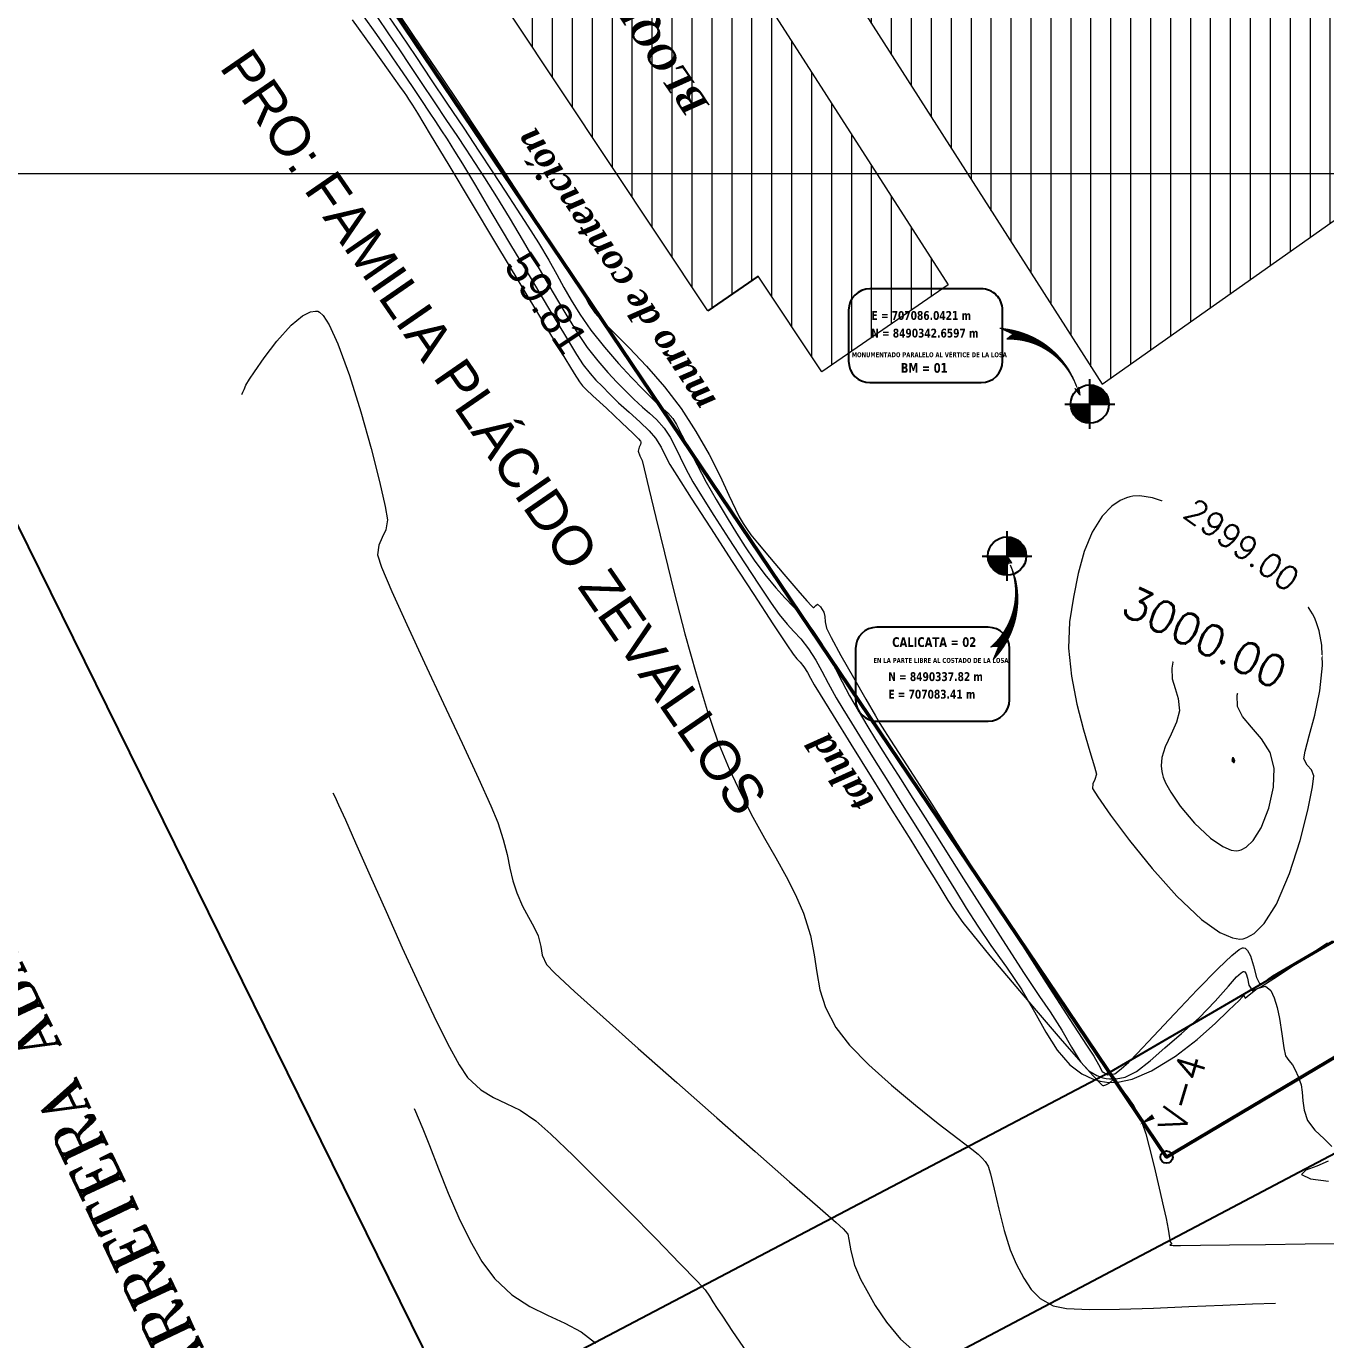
# Model space of a CAD drawing. Header units: metres. Extents: x 699753 to 708012, y 8489657 to 8490746.
# Drawn here: x 699853.9 to 699936.6, y 8490227.8 to 8490311.5 of the extents above; entities that cross this region are included whole.
import ezdxf
from ezdxf.enums import TextEntityAlignment as Align

# ---------------------------------------------------------------- set-up
doc = ezdxf.new("R2010")
doc.units = ezdxf.units.M
for name, color, linetype, lineweight in [('auxiliar', 1, 'Continuous', 9), ('BLOQUES', 7, 'Continuous', 60), ('detalles', 84, 'Continuous', 25), ('V-INTEREG', 5, 'Continuous', 5)]:
    doc.layers.add(name, color=color, linetype=linetype, lineweight=lineweight)
for name, color, linetype in [('C-ANNO-MATC-TEXT', 150, 'Continuous'), ('C-PROP-BRNG', 92, 'Continuous'), ('C-ROAD-SECT-DIAG', 212, 'Continuous'), ('C-ROAD-TEXT', 11, 'Continuous'), ('C-SSWR-PIPE-PATT', 7, 'Continuous'), ('C-STRM-STRC', 170, 'Continuous'), ('C-TOPO', 7, 'Continuous'), ('C-TOPO-MAJR', 9, 'Continuous'), ('CALLES', 7, 'Continuous'), ('V-SITE-VEGE', 80, 'Continuous')]:
    doc.layers.add(name, color=color, linetype=linetype)
doc.styles.add('COTAS', font='arial.ttf')
doc.styles.add('MtXpl_Palatino_Linot', font='')
doc.styles.add('MtXpl_Verdana', font='')
doc.styles.add('ROMANT', font='romant.shx')
doc.styles.get("Standard").update_dxf_attribs({"font": 'simplex.shx'})
doc.styles.get('MtXpl_Palatino_Linot').set_extended_font_data('Palatino Linotype', italic=True, bold=True)
doc.styles.get('MtXpl_Verdana').set_extended_font_data('Verdana', bold=True)
pattern_1 = [(90, (-714247.4502564293, -8490013.274709577), (-1.27, 0), [])]

# ---------------------------------------------------------------- blocks, each defined once
blk = doc.blocks.new('bm')
for p, q in [((0, -0.1299999999999954), (0, 0.1299999999999954)), ((-0.1299999999999954, 0), (0.1299999999999954, 0))]:
    blk.add_line(p, q)
at = {"const_width": 0.0999999999999544}
for points in [[(0.0499999999999759, 0, 0.414213562373095), (-1.8e-15, 0.0499999999999776, 1)], [(-0.0499999999999794, 0, 0.414213562373095), (-1.8e-15, -0.0499999999999776, 1)]]:
    blk.add_lwpolyline(points, format="xyb", dxfattribs=at)
blk.add_circle((0, 0), 0.1)

msp = doc.modelspace()

# ---------------------------------------------------------------- hatches: boundary and pattern name
at = {"layer": 'BLOQUES', "lineweight": 0}
h = msp.add_hatch(dxfattribs=at)
h.set_pattern_fill('ANSI31', color=256, scale=0.4, angle=45)
h.set_pattern_definition(pattern_1)
h.paths.add_polyline_path([(699890.0575124751, 8490339.248363065), (699922.3938461168, 8490288.680408997), (699951.879260132, 8490309.478329195), (699920.5719663071, 8490358.5732588)])
h.paths.add_polyline_path([(699911.0539763003, 8490321.438536825), (699933.5441702524, 8490325.534774138), (699933.0687457066, 8490328.145069739), (699910.5785517545, 8490324.048832422)], flags=24)
h.paths.add_polyline_path([(699898.6382640855, 8490306.653899198), (699884.8851407479, 8490327.140000256), (699882.056715337, 8490325.241167312), (699895.8098386746, 8490304.755066255)], flags=24)
h.paths.add_polyline_path([(699888.7995155462, 8490352.509860797), (699906.7044204642, 8490370.267470697), (699904.3054945761, 8490372.686295087), (699886.4005896581, 8490354.928685183)], flags=24)
h = msp.add_hatch(dxfattribs=at)
h.set_pattern_fill('ANSI31', color=256, scale=0.4, angle=45)
h.set_pattern_definition(pattern_1)
h.paths.add_polyline_path([(699912.5845028776, 8490295.022747146), (699904.5347993168, 8490289.466276268), (699900.4775956954, 8490295.570054116), (699897.2809968161, 8490293.363537012), (699869.1620871219, 8490335.666461421), (699881.3977690319, 8490343.553920345)])
h.paths.add_polyline_path([(699911.0539763003, 8490321.438536825), (699933.5441702524, 8490325.534774138), (699933.0687457066, 8490328.145069739), (699910.5785517545, 8490324.048832422)], flags=24)
h.paths.add_polyline_path([(699898.6382640855, 8490306.653899198), (699884.8851407479, 8490327.140000256), (699882.056715337, 8490325.241167312), (699895.8098386746, 8490304.755066255)], flags=24)
at = {"layer": 'V-INTEREG', "lineweight": 0}
h = msp.add_hatch(dxfattribs=at)
h.set_pattern_fill('ANSI31', color=8, scale=0.05438232421874997, angle=-156.3891901536517, style=0)
h.set_pattern_definition([(248.6108098463481, (699928.1579798759, 8490283.724880988), (0.006329590255185679, -0.002479161804945956), [])])
edge = h.paths.add_edge_path()
edge.add_line((699915.8729064876, 8490292.262912212), (699916.7062138984, 8490291.875008957))
edge.add_line((699916.7062138991, 8490291.875008954), (699916.3168009511, 8490291.5526842))
edge.add_arc((699916.4307571613, 8490286.927263452), 4.626824305750206, 17.838776732781184, 91.41130713042048, ccw=False)
edge.add_arc((699915.5548590851, 8490286.758825595), 5.513267962909487, 16.71651329242898, 86.69290585721119)
h.paths.add_polyline_path([(699920.6625500267, 8490288.415656677), (699920.8351343294, 8490288.344643043), (699920.918408027, 8490288.529892249), (699920.9888559153, 8490287.979222035)])
h = msp.add_hatch(dxfattribs=at)
h.set_pattern_fill('ANSI31', color=8, scale=0.05438232421874997, angle=-113.9046167691254, style=0)
h.set_pattern_definition([(291.0953832308744, (699923.7468634689, 8490280.266325282), (0.006342219869567252, 0.002446671857791872), [])])
edge = h.paths.add_edge_path()
edge.add_line((699915.4588664001, 8490271.126423428), (699915.8114099958, 8490271.975295143))
edge.add_line((699915.8114099944, 8490271.975295147), (699915.306538375, 8490271.94999024))
edge.add_arc((699912.266605764, 8490275.438014446), 4.626824305750205, 311.0732662541058, 384.6457966517451)
edge.add_arc((699911.506905136, 8490274.970656225), 5.513267962909486, 315.79166752731516, 385.76806009209736, ccw=False)
h.paths.add_polyline_path([(699916.392628779, 8490277.198502826), (699916.4719406454, 8490277.367434481), (699916.6584673723, 8490277.287063116), (699916.3385017378, 8490277.740739854)])

# ---------------------------------------------------------------- linework, layer by layer
msp.add_line((699900.4775956954, 8490295.570054116), (699897.2809968154, 8490293.363537012))
at = {"flags": 128}
for points in [[(699922.8633828311, 8490244.858467197), (699881.2704123132, 8490223.028928792), (699793.0107111094, 8490402.102815414)], [(699886.2154394257, 8490212.83418353), (700043.9861343707, 8490296.024934916), (700049.9658822921, 8490282.332007354), (700064.0396313245, 8490202.102815414)]]:
    msp.add_lwpolyline(points, dxfattribs=at)
at = {"lineweight": 40}
msp.add_solid([(699925.5694305849, 8490242.200270737), (699925.737233254, 8490241.912254458), (699924.789283092, 8490241.552854588)], dxfattribs=at)
at = {"layer": 'BLOQUES', "lineweight": 0, "flags": 128}
msp.add_lwpolyline([(699890.0575124751, 8490339.248363065), (699922.3938461168, 8490288.680408997), (699951.879260132, 8490309.478329195), (699920.5719663071, 8490358.5732588)], close=True, dxfattribs=at)
msp.add_lwpolyline([(699912.5845028776, 8490295.022747146), (699904.5347993168, 8490289.466276268), (699900.4775956954, 8490295.570054116), (699897.2809968161, 8490293.363537012), (699869.1620871219, 8490335.666461421), (699881.3977690319, 8490343.553920345), (699912.5845028776, 8490295.022747146)], dxfattribs=at)
at = {"layer": 'C-ANNO-MATC-TEXT', "lineweight": 9}
msp.add_line((699789.5193991897, 8490302.102815414), (700109.5193991897, 8490302.102815414), dxfattribs=at)
at = {"layer": 'C-ROAD-SECT-DIAG', "lineweight": 40, "flags": 128}
msp.add_lwpolyline([(699922.8633828311, 8490244.858467197), (699926.4411870503, 8490239.55193189)], dxfattribs=at)
at = {"layer": 'C-ROAD-TEXT', "color": 4, "linetype": 'Continuous', "lineweight": -3, "elevation": -1216.9224}
msp.add_lwpolyline([(699916.0482672736, 8490290.143460901), (699916.0482672739, 8490293.402487442, 0.4142135622399479), (699914.6887925041, 8490294.76196221), (699907.6052350652, 8490294.76196221, 0.4142135619266923), (699906.2457602954, 8490293.402487433), (699906.245760296, 8490290.14346091, 0.4142135622399477), (699907.605235065, 8490288.783986136), (699914.6887925038, 8490288.783986136, 0.4142135619266921)], format="xyb", close=True, dxfattribs=at)
at = {"layer": 'C-ROAD-TEXT', "color": 4, "linetype": 'Continuous', "lineweight": -3}
msp.add_lwpolyline([(699906.688131769, 8490271.85134655), (699906.6881317686, 8490268.592320012, 0.4142135622399479), (699908.0476065384, 8490267.232845247), (699915.1311639773, 8490267.232845247, 0.4142135619266923), (699916.4906387471, 8490268.592320025), (699916.4906387468, 8490271.851346547, 0.4142135622399477), (699915.1311639776, 8490273.21082132), (699908.0476065387, 8490273.21082132, 0.4142135619266921)], format="xyb", close=True, dxfattribs=at)
at = {"layer": 'C-SSWR-PIPE-PATT'}
msp.add_circle((699926.4913872733, 8490239.477475816), 0.3928692417616403, dxfattribs=at)
at = {"layer": 'C-TOPO', "color": 132, "linetype": 'Continuous', "lineweight": 0, "true_color": 0x00b8b8, "flags": 128}
for points, elevation in [([(699874.6407500537, 8490311.878901748), (699875.8868913233, 8490310.13564715), (699876.9257753027, 8490308.681050928), (699877.6459731607, 8490307.671715392), (699877.9360560662, 8490307.264242837), (699878.088927061, 8490307.041158674), (699878.2250369248, 8490306.83824048), (699878.3525991057, 8490306.646074953), (699878.4777665205, 8490306.452376748), (699878.7893365371, 8490305.935535168), (699879.5965762186, 8490304.594009163), (699880.7762109, 8490302.633240076), (699882.204965917, 8490300.258669244), (699883.759566605, 8490297.675738012), (699885.316738299, 8490295.089887729), (699886.7532063349, 8490292.706559727), (699887.9456960474, 8490290.731195355), (699888.7709327718, 8490289.36923596), (699889.1056418441, 8490288.826122878), (699889.30894357, 8490288.580600431), (699889.5331440676, 8490288.35177786), (699889.961272074, 8490287.951008053), (699890.8203408566, 8490287.156563776), (699891.8126567592, 8490286.229065599), (699892.502397271, 8490285.56640528), (699892.8589454637, 8490285.203259176), (699892.9843699763, 8490285.056173926), (699893.0062553006, 8490285.01738984), (699893.015308069, 8490284.954157626), (699892.9917917977, 8490284.837301305), (699892.9041886843, 8490284.669387074), (699892.8345365537, 8490284.412639307), (699892.9391525587, 8490284.122935047), (699893.1008486665, 8490283.820511194), (699893.2271155991, 8490283.305960255), (699893.5235992883, 8490282.046274958), (699893.9609823605, 8490280.203575363), (699894.5099474409, 8490277.939981544), (699895.1411771557, 8490275.417613557), (699895.8253541308, 8490272.798591482), (699896.5331609919, 8490270.245035375), (699897.2352803646, 8490267.91906531), (699897.9023948758, 8490265.982801354), (699898.6385127025, 8490264.186271748), (699899.3952601658, 8490262.572766872), (699900.1546869621, 8490261.111535927), (699900.8988427882, 8490259.77182812), (699901.609777341, 8490258.522892637), (699902.2695403177, 8490257.333978685), (699902.8601814146, 8490256.174335467), (699903.3637503291, 8490255.013212169), (699903.8185851587, 8490253.577904062), (699904.0581335655, 8490252.341932466), (699904.2111589835, 8490251.221772073), (699904.4064248459, 8490250.133897575), (699904.7726945857, 8490248.99478366), (699905.438731636, 8490247.720905026), (699906.3089939026, 8490246.600697884), (699907.5372028727, 8490245.348388398), (699908.9818859653, 8490244.045963245), (699910.5015705993, 8490242.77540913), (699911.9547841934, 8490241.618712733), (699913.2000541665, 8490240.65786075), (699914.0959079369, 8490239.974839864), (699914.5008729239, 8490239.65163677), (699914.7517342285, 8490239.403655639), (699914.9413839005, 8490239.195992222), (699915.1243251212, 8490238.905344075), (699915.273552732, 8490238.408037292), (699915.5096225502, 8490237.424273798), (699915.8117471401, 8490236.156426845), (699916.1591390645, 8490234.806869702), (699916.5310108865, 8490233.577975633), (699916.9065751698, 8490232.672117895), (699917.4027547346, 8490231.765508028), (699917.8705000224, 8490231.04716401), (699918.4457870797, 8490230.47334603), (699919.2645919545, 8490230.000314271), (699920.121658122, 8490229.839115677), (699921.5901561767, 8490229.777175227), (699923.4948691427, 8490229.791148042), (699925.6605800447, 8490229.857689226), (699927.9120719089, 8490229.953453904), (699930.0741277592, 8490230.055097176), (699931.9715306208, 8490230.139274174), (699933.4290635186, 8490230.182640003)], 6006), ([(699875.3809726465, 8490312.072742412), (699876.0763592763, 8490311.09158278), (699876.6242553353, 8490310.311256243), (699877.2034249598, 8490309.476486119), (699877.6722857113, 8490308.792129723), (699878.0929456615, 8490308.169321137), (699878.5275128839, 8490307.519194411), (699879.0380954501, 8490306.752883626), (699879.5346006498, 8490306.010115692), (699879.9289009521, 8490305.420485688), (699880.286052199, 8490304.87992995), (699880.6711102325, 8490304.284384793), (699881.1491308942, 8490303.529786548), (699881.6481641078, 8490302.711596014), (699882.4743560917, 8490301.332988204), (699883.5316574523, 8490299.559887642), (699884.7240187979, 8490297.558218872), (699885.9553907352, 8490295.493906418), (699887.1297238717, 8490293.532874828), (699888.1509688155, 8490291.841048626), (699888.9230761732, 8490290.584352354), (699889.3499965527, 8490289.92871054), (699889.786365369, 8490289.368745996), (699890.154786172, 8490288.953211417), (699890.5448258695, 8490288.554952146), (699891.0460513689, 8490288.046813542), (699891.6007030538, 8490287.510067908), (699892.2631987504, 8490286.906071095), (699892.9393671077, 8490286.291071674), (699893.5350367749, 8490285.72131822), (699893.956036402, 8490285.253059303), (699894.3171881257, 8490284.684351454), (699894.5419181584, 8490284.186123325), (699894.8535095748, 8490283.576407356), (699895.302985082, 8490282.86417065), (699896.2231760562, 8490281.435017126), (699897.4548602022, 8490279.533401476), (699898.8388152233, 8490277.403778398), (699900.2158188244, 8490275.290602596), (699901.42664871, 8490273.43832876), (699902.3120825837, 8490272.091411585), (699902.7128981502, 8490271.494305769), (699902.9569250095, 8490271.204425892), (699903.1667040846, 8490270.986241808), (699903.4022416346, 8490270.691214966), (699903.6232703313, 8490270.334810087), (699903.8094839304, 8490269.978046251), (699904.0508303145, 8490269.540716385), (699904.4320733078, 8490268.920316515), (699905.2580455166, 8490267.587689748), (699906.3883691119, 8490265.768303202), (699907.6826662679, 8490263.687623994), (699909.0005591564, 8490261.571119236), (699910.2016699499, 8490259.644256046), (699911.1456208209, 8490258.13250154), (699911.692033942, 8490257.261322835), (699912.1902415123, 8490256.45058016), (699912.5711888241, 8490255.813799838), (699912.9694725989, 8490255.189742828), (699913.5196895587, 8490254.417170098), (699914.1469028898, 8490253.628660256), (699915.2464099772, 8490252.296501556), (699916.6515851497, 8490250.619884843), (699918.1958027374, 8490248.798000945), (699919.7124370692, 8490247.03004072), (699921.0348624747, 8490245.515194988), (699921.8409999219, 8490244.619417088), (699922.2427317702, 8490244.198902687), (699922.3939525707, 8490244.06213838), (699922.4305838255, 8490244.041610392), (699922.4934301317, 8490244.038998863), (699922.6258465672, 8490244.072505137), (699922.8272469932, 8490244.189193645), (699923.0616677391, 8490244.383675514), (699923.2156662456, 8490244.506925905), (699923.2483775459, 8490244.354578497), (699923.2738754762, 8490244.162914352), (699923.4878828576, 8490243.918346925), (699923.9285368823, 8490243.410387764), (699924.3899616475, 8490242.762425913), (699924.7083351932, 8490242.174788198), (699924.9294434924, 8490241.634514173), (699925.1618225392, 8490240.945061969), (699925.3890732907, 8490240.128812956), (699925.6981609928, 8490238.87811965), (699926.0236363726, 8490237.496863184), (699926.3000501554, 8490236.2889247), (699926.4619530685, 8490235.558185333), (699926.5916471715, 8490234.889632432), (699926.6892754346, 8490234.32738774), (699926.7318120537, 8490234.08234181), (699926.8345958249, 8490233.95255516), (699926.7091508951, 8490233.875770217), (699926.802202318, 8490233.857799457), (699926.9159659635, 8490233.843584443), (699927.383881674, 8490233.848794507), (699928.6439053646, 8490233.864205478), (699930.5094826446, 8490233.887425514), (699932.7940591228, 8490233.916062778), (699935.3110804077, 8490233.947725417), (699937.8739921091, 8490233.980021587)], 6004), ([(699876.1944900145, 8490312.087829383), (699876.9499502546, 8490310.988696652), (699877.6360910482, 8490309.97898574), (699878.3101681172, 8490308.976810941), (699879.0294371854, 8490307.90028652), (699879.8511539752, 8490306.667526769), (699880.6457775723, 8490305.478402363), (699881.2927892149, 8490304.511884881), (699881.8629778541, 8490303.654739926), (699882.4271324415, 8490302.79373311), (699883.0560419293, 8490301.81563005), (699883.820495268, 8490300.607196348), (699884.6180960905, 8490299.301966252), (699885.5097757465, 8490297.793096641), (699886.444534086, 8490296.190220157), (699887.3713709573, 8490294.602969436), (699888.239286211, 8490293.140977109), (699888.997279696, 8490291.91387582), (699889.5943512615, 8490291.031298207), (699890.2705656044, 8490290.167806378), (699890.9022328522, 8490289.441180987), (699891.4922536694, 8490288.817356622), (699892.0435287206, 8490288.262267841), (699892.5589586702, 8490287.741849227), (699893.1124878115, 8490287.221204383), (699893.5736901105, 8490286.841225224), (699894.012766451, 8490286.44569978), (699894.4999177182, 8490285.878416078), (699894.8797933754, 8490285.304098511), (699895.1994777025, 8490284.695850821), (699895.5120703954, 8490284.03317017), (699895.870671149, 8490283.295553716), (699896.3283796591, 8490282.462498626), (699896.8677582213, 8490281.582909597), (699897.6652868335, 8490280.321493382), (699898.6149740684, 8490278.842257665), (699899.6108284999, 8490277.309210127), (699900.5468587015, 8490275.88635846), (699901.3170732463, 8490274.73771034), (699901.815480708, 8490274.02727346), (699902.3275116124, 8490273.402942395), (699902.7643221616, 8490272.944832092), (699903.194649692, 8490272.482791213), (699903.6872315415, 8490271.846668417), (699904.1557480261, 8490271.112452129), (699904.5367449372, 8490270.408313395), (699904.9332578265, 8490269.642374793), (699905.4483222453, 8490268.722758899), (699905.8690405831, 8490268.022981303), (699906.4244501324, 8490267.115114601), (699907.0978933269, 8490266.025648749), (699907.8727125978, 8490264.781073702), (699908.7322503788, 8490263.40787941), (699909.6598491023, 8490261.932555826), (699910.6388512008, 8490260.381592913), (699911.5531542426, 8490258.912385864), (699912.336165232, 8490257.621491669), (699913.0454907565, 8490256.444142962), (699913.7387374035, 8490255.31557239), (699914.4735117607, 8490254.171012586), (699915.3074204152, 8490252.945696184), (699916.298069955, 8490251.574855825), (699917.2742366159, 8490250.121395262), (699918.0822634202, 8490248.723629734), (699918.8061071363, 8490247.42990913), (699919.5297245312, 8490246.288583325), (699920.3370723728, 8490245.34800219), (699921.0996555147, 8490244.772564566), (699921.7678801856, 8490244.46049782), (699922.269289214, 8490244.315165536), (699922.5387864647, 8490244.262473451), (699922.8184804536, 8490244.230439072), (699923.3969417535, 8490244.244711341), (699924.29978366, 8490244.439489016), (699925.5340927468, 8490244.959861936), (699927.0508288174, 8490245.894361092), (699928.4410274121, 8490246.969582254), (699929.6002439592, 8490247.99816447), (699930.424033888, 8490248.792746788), (699930.8079526267, 8490249.16596826), (699931.0973092989, 8490249.428730754), (699931.3220188724, 8490249.67148527), (699931.4212186855, 8490249.776544122), (699931.4627386985, 8490249.682339685), (699931.505911063, 8490249.586000519), (699931.749229544, 8490249.808365194), (699932.2669260273, 8490250.204199271), (699932.7956936181, 8490250.349019261), (699933.1366574817, 8490250.087015135), (699933.3441540581, 8490249.60757771), (699933.5346933656, 8490249.004024772), (699933.6913916896, 8490248.294741629), (699933.830379438, 8490247.331418777), (699933.9520148014, 8490246.433210375), (699934.0566559724, 8490245.919270584), (699934.271039927, 8490245.629133074), (699934.5127266668, 8490245.346983468), (699934.6873417347, 8490245.02361775), (699934.8724621603, 8490244.601288764), (699935.054265801, 8490244.071917316), (699935.1354977171, 8490243.597337237), (699935.1738492124, 8490243.056233848), (699935.2562641104, 8490242.45499448), (699935.4696862357, 8490241.800006466), (699935.927596074, 8490241.1802105), (699936.5252704745, 8490240.647141853), (699937.022347804, 8490240.151079731)], 6002), ([(699877.7335466851, 8490312.058335917), (699879.011337092, 8490310.169640018), (699880.2764387353, 8490308.291089179), (699881.4772710257, 8490306.496813057), (699882.7820867993, 8490304.532160236), (699884.0763865438, 8490302.571121788), (699885.3162751811, 8490300.68300526), (699886.4578576327, 8490298.937118215), (699887.4572388203, 8490297.402768211), (699888.2705236654, 8490296.149262788), (699888.8538170903, 8490295.245909518), (699889.1632240157, 8490294.762015948), (699889.4845465672, 8490294.209492927), (699889.7296870736, 8490293.7642915), (699890.0830606789, 8490293.236473536), (699890.5157390645, 8490292.760618908), (699891.2772505464, 8490291.999707954), (699892.2662524165, 8490291.005061662), (699893.3814019662, 8490289.828001013), (699894.521356488, 8490288.519847), (699895.5847732726, 8490287.131920597), (699896.5254463899, 8490285.677461976), (699897.3551789307, 8490284.205321828), (699898.0596417199, 8490282.820236908), (699898.6245055826, 8490281.626943985), (699899.0354413438, 8490280.730179815), (699899.278119828, 8490280.234681165), (699899.5269277039, 8490279.814961674), (699899.7357100846, 8490279.488186521), (699900.0206458239, 8490279.093208844), (699900.4366947302, 8490278.58310788), (699901.1991305539, 8490277.679893298), (699902.1219950066, 8490276.60000571), (699903.0193297995, 8490275.559885757), (699903.5938523094, 8490274.901870577), (699903.878644101, 8490274.582630364), (699903.9766188291, 8490274.478762714), (699903.9935772541, 8490274.464711202), (699904.0130645285, 8490274.469352564), (699904.0655686612, 8490274.508402033), (699904.1596236128, 8490274.600738408), (699904.2617173084, 8490274.673043171), (699904.4475356893, 8490274.512692774), (699904.6751880903, 8490274.170379056), (699904.7313221082, 8490273.88908141), (699904.747770168, 8490273.545661105), (699904.8282334708, 8490273.144668138), (699905.1251872418, 8490272.559166895), (699905.7563507125, 8490271.421954265), (699906.5527341095, 8490270.019572953), (699907.345347657, 8490268.638565654), (699907.9652015808, 8490267.565475075), (699908.2433061068, 8490267.086843917), (699908.386041514, 8490266.853371242), (699908.532485718, 8490266.622133067), (699908.9212284734, 8490266.015240313), (699909.9226550685, 8490264.453172026), (699911.3856333747, 8490262.171927528), (699913.1590312662, 8490259.407506173), (699915.091716614, 8490256.395907303), (699917.0325572916, 8490253.37313026), (699918.8304211715, 8490250.575174393), (699920.3341761254, 8490248.238039048), (699921.3926900266, 8490246.597723557), (699921.8548307474, 8490245.890227279), (699922.1495041215, 8490245.36218219), (699922.3918649288, 8490244.931509236), (699922.755191743, 8490244.704199577), (699923.193624881, 8490244.781091524), (699923.6062611801, 8490245.099510463), (699924.0838139931, 8490245.520178111), (699924.6268543444, 8490246.063608533), (699925.6627162363, 8490247.170280451), (699926.9961165994, 8490248.601663923), (699928.4317723626, 8490250.119228987), (699929.7744004553, 8490251.48444569), (699930.6502927841, 8490252.306636104), (699931.1259743337, 8490252.685642792), (699931.3333577331, 8490252.796530267), (699931.3994413492, 8490252.803714195), (699931.4881864119, 8490252.772279946), (699931.6455248223, 8490252.63317431), (699931.838281626, 8490252.27828283), (699932.0345155824, 8490251.656333404), (699932.2249045902, 8490250.905975742), (699932.4097334802, 8490250.530726848), (699932.6614234088, 8490250.57109995), (699932.9167198004, 8490250.77705968), (699933.2333631736, 8490251.017975563), (699933.862402679, 8490251.383464118), (699935.2374758081, 8490252.181228997), (699937.0618106705, 8490253.23945531)], 5998), ([(699867.608152951, 8490288.027087336), (699867.6293664147, 8490288.072502794), (699867.6722806267, 8490288.174804395), (699867.743033405, 8490288.353157485), (699867.863739598, 8490288.626870139), (699868.087980833, 8490289.004065117), (699868.4096530565, 8490289.481823066), (699869.0287368783, 8490290.370824175), (699869.8431891376, 8490291.435503611), (699870.7509666741, 8490292.440296544), (699871.4758098993, 8490293.042713044), (699871.9843515136, 8490293.297881896), (699872.29442417, 8490293.346086906), (699872.4383249368, 8490293.327963589), (699872.546133326, 8490293.2816561), (699872.7782868614, 8490293.066687433), (699873.1613578139, 8490292.470137296), (699873.7189514834, 8490291.25209293), (699874.452202472, 8490289.241010388), (699875.1751759088, 8490286.93435281), (699875.8336947738, 8490284.597012537), (699876.3735820459, 8490282.49388189), (699876.7406607032, 8490280.889853211), (699876.8807537257, 8490280.049818823), (699876.7811892073, 8490279.420421945), (699876.5452444722, 8490278.924530527), (699876.3182899357, 8490278.432154594), (699876.245696013, 8490277.813304191), (699876.5044926907, 8490277.037665391), (699877.1621203943, 8490275.494905686), (699878.1111598833, 8490273.394036634), (699879.2441919165, 8490270.94406979), (699880.453797253, 8490268.3540167), (699881.6325566518, 8490265.832888925), (699882.6730508724, 8490263.589698015), (699883.467860673, 8490261.83345552), (699883.9095668137, 8490260.773173003), (699884.2526654383, 8490259.690057995), (699884.491558679, 8490258.73326859), (699884.6791212308, 8490257.87142537), (699884.8682277881, 8490257.073148897), (699885.1117530459, 8490256.307059744), (699885.4855289132, 8490255.453273), (699885.8619881306, 8490254.751988484), (699886.2051762677, 8490254.14161239), (699886.4791388941, 8490253.560550908), (699886.6529949667, 8490252.891729752), (699886.7401983306, 8490252.33889343), (699886.9986619499, 8490251.734740874), (699887.5337417509, 8490251.190369869), (699888.7955041459, 8490250.02532691), (699890.6206047664, 8490248.380789874), (699892.845699245, 8490246.39793664), (699895.3074432142, 8490244.217945082), (699897.8424923065, 8490241.981993081), (699900.2875021544, 8490239.831258519), (699902.47912839, 8490237.906919269), (699904.2540266457, 8490236.350153198), (699905.4488525543, 8490235.302138204), (699905.900261748, 8490234.904052151), (699906.0554753583, 8490234.73980526), (699906.1870766898, 8490234.56072527), (699906.2537613356, 8490234.223342339), (699906.3873957287, 8490233.508579077), (699906.6258486047, 8490232.603000583), (699907.0069886992, 8490231.693171976), (699907.3947809195, 8490230.97414144), (699907.9428793791, 8490230.024814645), (699908.6585800069, 8490228.95730822), (699909.5491787315, 8490227.88373877), (699910.6219714814, 8490226.916222928)], 6008), ([(699878.5762055063, 8490242.560786607), (699878.662599116, 8490242.374251118), (699878.842954199, 8490241.963789312), (699879.131921071, 8490241.264558034), (699879.5502616825, 8490240.204138743), (699880.1233933858, 8490238.732352963), (699880.7485340546, 8490237.175353551), (699881.4216386058, 8490235.615961177), (699882.1386619565, 8490234.13699654), (699882.8955590226, 8490232.821280329), (699883.6882847216, 8490231.751633229), (699884.7964456865, 8490230.713281067), (699885.9389745008, 8490229.971124785), (699887.0801066613, 8490229.408492068), (699888.1840776628, 8490228.908710623), (699889.2151230016, 8490228.355108136), (699890.1374781736, 8490227.631012307)], 6012), ([(699936.7870264157, 8490239.205899967), (699936.0553141629, 8490238.903888969), (699935.3637975549, 8490238.651947754), (699935.0929444734, 8490238.36575369), (699935.6501065731, 8490238.099117497), (699936.7989338062, 8490237.941561153)], 6002)]:
    msp.add_lwpolyline(points, dxfattribs=dict(at, elevation=elevation))
at = {"layer": 'C-TOPO', "color": 20, "linetype": 'Continuous', "lineweight": 0, "flags": 128}
for points, elevation in [([(699876.7709966135, 8490312.363614427), (699877.7006401456, 8490310.992604336), (699878.6758196821, 8490309.548359433), (699879.6718916564, 8490308.066380898), (699880.6642125006, 8490306.58216991), (699881.731391928, 8490304.979918512), (699882.697122922, 8490303.525980288), (699883.5753428616, 8490302.197601499), (699884.3799891254, 8490300.972028418), (699885.1249990907, 8490299.82650732), (699885.8243101368, 8490298.738284478), (699886.491859642, 8490297.684606148), (699887.1559143354, 8490296.583508158), (699887.6702753151, 8490295.661728686), (699888.1153387745, 8490294.83757223), (699888.5715009078, 8490294.02934328), (699889.1191579081, 8490293.155346332), (699889.8387059701, 8490292.13388587), (699890.701364061, 8490291.036314076), (699891.5835589847, 8490290.01384372), (699892.4234986893, 8490289.104570223), (699893.1593911232, 8490288.346588982), (699893.7294442345, 8490287.77799541), (699894.0718659713, 8490287.436884912), (699894.4294282448, 8490287.108784275), (699894.7256307114, 8490286.859552728), (699895.0437990344, 8490286.503772857), (699895.2825559505, 8490286.109876132), (699895.631191311, 8490285.442650279), (699896.0736417432, 8490284.567502009), (699896.5938438746, 8490283.549838042), (699897.1757343324, 8490282.455065096), (699897.8032497437, 8490281.348589895), (699898.5029469138, 8490280.172680615), (699899.098172055, 8490279.199682796), (699899.6550299634, 8490278.335804747), (699900.2396254352, 8490277.48725476), (699900.9180632659, 8490276.560241153), (699901.5998609593, 8490275.714676028), (699902.188749943, 8490275.078232175), (699902.7421558982, 8490274.50875896), (699903.3175045062, 8490273.86410574), (699903.9722214484, 8490273.002121868), (699904.5165094499, 8490272.172925474), (699904.9849751099, 8490271.366567126), (699905.4148784206, 8490270.55981118), (699905.8434793738, 8490269.729422001), (699906.3080379617, 8490268.852163957), (699906.845814176, 8490267.904801408), (699907.4632857862, 8490266.873266282), (699907.9628239417, 8490266.059908906), (699908.4276117209, 8490265.322025249), (699908.9408322008, 8490264.516911292), (699909.5856684594, 8490263.50186299), (699910.1872298842, 8490262.548032673), (699911.1116193979, 8490261.081310997), (699912.2690145943, 8490259.247879384), (699913.5695930669, 8490257.193919284), (699914.9235324095, 8490255.065612117), (699916.2410102157, 8490253.009139327), (699917.4322040788, 8490251.170682346), (699918.4072915929, 8490249.696422609), (699919.076450351, 8490248.732541552), (699919.8302436377, 8490247.560352178), (699920.4303440313, 8490246.471528703), (699921.0106016569, 8490245.543879414), (699921.5504682484, 8490244.97009256), (699922.0444771204, 8490244.66409001), (699922.4323112065, 8490244.52863367), (699922.6469891038, 8490244.483336514), (699922.8651689052, 8490244.455171516), (699923.2798658219, 8490244.45245407), (699923.8580544892, 8490244.570154326), (699924.5759468797, 8490244.920090115), (699925.4498923245, 8490245.594162082), (699926.377926669, 8490246.435864648), (699927.44588331, 8490247.343073184), (699928.5727379635, 8490248.33933832), (699929.5851904327, 8490249.402646864), (699930.4306602463, 8490250.362528434), (699930.9514745077, 8490250.941410178), (699931.2336739044, 8490251.208029727), (699931.363872751, 8490251.285537852), (699931.4103300174, 8490251.290129157), (699931.4707096593, 8490251.265085222), (699931.5589812138, 8490251.149719758), (699931.6379859425, 8490250.864499329), (699931.7215275356, 8490250.417678205), (699931.9578222715, 8490250.058363685), (699932.4906325537, 8490250.306714488), (699933.6151958253, 8490251.027443597), (699935.1081203691, 8490252.028383018), (699936.7460144687, 8490253.117364747)], 6000), ([(699873.407576332, 8490262.673508579), (699873.5200147667, 8490262.434093317), (699873.7687424558, 8490261.895416124), (699874.1961539328, 8490260.952075502), (699874.8525732373, 8490259.481698858), (699875.7803326003, 8490257.387818059), (699876.7859647424, 8490255.120751718), (699877.8252437919, 8490252.799598632), (699878.8539438775, 8490250.543457603), (699879.8278391279, 8490248.471427454), (699880.7027036716, 8490246.702606974), (699881.4343116378, 8490245.356094973), (699881.9784371544, 8490244.550990263), (699882.8171578719, 8490243.76598859), (699883.6226379982, 8490243.272362085), (699884.4427085054, 8490242.893969731), (699885.3252003657, 8490242.454670513), (699886.3179445508, 8490241.778323403), (699887.2744670402, 8490240.927567413), (699888.6964502261, 8490239.565658389), (699890.4071689442, 8490237.877663372), (699892.2298980319, 8490236.048649421), (699893.9879123246, 8490234.263683597), (699895.5044866585, 8490232.707832938), (699896.6028958695, 8490231.566164503), (699897.1064147943, 8490231.023745345), (699897.3964058562, 8490230.613408173), (699897.5958109702, 8490230.262700597), (699897.8761011799, 8490229.84323453), (699898.2104791404, 8490229.33815909), (699898.8495076544, 8490228.36154179), (699899.7328869473, 8490227.082757285)], 6010)]:
    msp.add_lwpolyline(points, dxfattribs=dict(at, elevation=elevation))
at = {"layer": 'C-TOPO', "color": 132, "linetype": 'Continuous', "lineweight": 0, "true_color": 0x00b8b8, "elevation": 5998, "flags": 128}
msp.add_lwpolyline([(699924.1504556736, 8490281.522866977), (699923.9407326336, 8490281.456446243), (699923.5449634617, 8490281.282893607), (699923.0076830763, 8490280.926546073), (699922.3886466088, 8490280.288307538), (699921.7543727079, 8490279.262926849), (699921.2531981316, 8490278.02947166), (699920.8616320601, 8490276.635936594), (699920.5561836715, 8490275.13031626), (699920.3133621445, 8490273.560605267), (699920.2478209875, 8490271.878397351), (699920.431491339, 8490270.086432097), (699920.7767988247, 8490268.309422897), (699921.1961690685, 8490266.672083138), (699921.6020276962, 8490265.299126213), (699921.9068003324, 8490264.315265516), (699922.0229126023, 8490263.845214432), (699921.9329838391, 8490263.512016734), (699921.8016807266, 8490263.247253122), (699921.7848624293, 8490262.952141805), (699922.1095309082, 8490262.420661306), (699922.9316672039, 8490261.237523617), (699924.127391914, 8490259.633570476), (699925.5728256371, 8490257.839643622), (699927.1440889706, 8490256.086584779), (699928.7173025132, 8490254.60523569), (699929.8940305397, 8490253.770913081), (699930.6872114424, 8490253.42734201), (699931.1585783652, 8490253.360362718), (699931.3740626174, 8490253.381033706), (699931.6095658088, 8490253.447520388), (699932.0652254225, 8490253.700127369), (699932.7087125633, 8490254.341045896), (699933.4874454871, 8490255.580872925), (699934.3236835232, 8490257.527383143), (699934.9947819634, 8490259.626331808), (699935.4871128105, 8490261.568752443), (699935.7870480662, 8490263.04567858), (699935.8809597335, 8490263.74814375), (699935.7269839634, 8490264.13286429), (699935.4510538474, 8490264.42711362), (699935.2366656241, 8490264.826744331), (699935.3153346201, 8490265.32617238), (699935.5829348593, 8490266.297166081), (699935.9294181064, 8490267.614282684), (699936.2447361267, 8490269.152079424), (699936.418840685, 8490270.785113545), (699936.3824982253, 8490272.075814238), (699936.2158166113, 8490272.992517123), (699936.0250969998, 8490273.564159913), (699935.9032164757, 8490273.835122934), (699935.7770072165, 8490274.071414137), (699935.4591437463, 8490274.565528465), (699934.8348140662, 8490275.349050203), (699933.7719949443, 8490276.440656992), (699932.1696856328, 8490277.811681243), (699930.3882206929, 8490279.100660047), (699928.5615826756, 8490280.21193072), (699926.8237541324, 8490281.049830558), (699925.5874703935, 8490281.459038103), (699924.795096866, 8490281.581485568), (699924.347134933, 8490281.563800463), (699924.1504556736, 8490281.522866977)], close=True, dxfattribs=at)
at = {"layer": 'C-TOPO', "color": 20, "linetype": 'Continuous', "lineweight": 0, "elevation": 6000, "flags": 128}
msp.add_lwpolyline([(699927.9017975299, 8490272.834060887), (699927.800664656, 8490272.79904952), (699927.6181857783, 8490272.695160555), (699927.3897114921, 8490272.4632899), (699927.1577098329, 8490272.036352435), (699926.9590968426, 8490271.365167169), (699926.8291806068, 8490270.608298967), (699926.8507482827, 8490269.915563596), (699927.0338170448, 8490269.310427396), (699927.2340390537, 8490268.675269557), (699927.3070664696, 8490267.892469252), (699927.134394802, 8490267.16135207), (699926.7829018716, 8490266.39671317), (699926.4095248029, 8490265.591633173), (699926.2005283156, 8490264.913801773), (699926.1488398389, 8490264.383405665), (699926.1832413512, 8490264.018490998), (699926.2248667473, 8490263.832472423), (699926.2753838348, 8490263.670045102), (699926.42473159, 8490263.310657224), (699926.7554597202, 8490262.70456229), (699927.3561991575, 8490261.825440528), (699928.279429708, 8490260.72835887), (699929.2846203625, 8490259.783566622), (699930.0689504341, 8490259.245573146), (699930.6062180271, 8490259.023247527), (699930.926042799, 8490258.980621627), (699931.071633608, 8490258.99485003), (699931.2380243476, 8490259.040561458), (699931.5578477354, 8490259.208962405), (699932.0011921829, 8490259.629459219), (699932.5132018008, 8490260.434786877), (699933.0020901869, 8490261.687359484), (699933.2919880626, 8490263.022225732), (699933.3496003997, 8490264.234803772), (699933.0843912627, 8490265.237142375), (699932.5435764823, 8490266.099213248), (699931.9004886829, 8490266.853318954), (699931.3284604872, 8490267.53176204), (699931.0008245191, 8490268.166845044), (699930.9862658757, 8490268.877415365), (699931.1621066028, 8490269.491335487), (699931.3038880118, 8490270.072558453), (699931.1871514142, 8490270.685037335), (699930.7481429792, 8490271.259651938), (699930.04669451, 8490271.87139455), (699929.2362148702, 8490272.410732223), (699928.6124194713, 8490272.71646464), (699928.2104614825, 8490272.83561389), (699927.9922740586, 8490272.84945036), (699927.9017975299, 8490272.834060887)], close=True, dxfattribs=at)
at = {"layer": 'C-TOPO', "color": 132, "linetype": 'Continuous', "lineweight": -3, "true_color": 0x00b8b8, "elevation": 6002, "flags": 128}
msp.add_lwpolyline([(699930.6648710655, 8490264.712803042), (699930.6764383685, 8490264.697218353), (699930.731008055, 8490264.64137421), (699930.7692045987, 8490264.608666355), (699930.8182410657, 8490264.721463794), (699930.7702649495, 8490264.812876577), (699930.7137891323, 8490264.8963248), (699930.6648710655, 8490264.712803042)], close=True, dxfattribs=at)
at = {"layer": 'V-SITE-VEGE', "flags": 128}
msp.add_lwpolyline([(699922.8633828311, 8490244.858467197), (699859.6200550644, 8490338.659840817), (699902.3581691923, 8490377.650542537), (700033.4382913018, 8490309.281093283), (699922.8633828311, 8490244.858467197)], dxfattribs=at)

# ---------------------------------------------------------------- block references
at = {"layer": 'detalles', "linetype": 'Continuous', "xscale": 12.192, "yscale": 12.192, "zscale": 12.192}
for p in [(699921.6032945531, 8490287.422566311, 5996.642), (699916.3334922561, 8490277.744568901)]:
    msp.add_blockref('bm', p, dxfattribs=at)

# ---------------------------------------------------------------- texts
at = {"style": 'COTAS'}
msp.add_text('PRO: FAMILIA PLÁCIDO ZEVALLOS', height=2.488319999999998, rotation=304.5866660051091, dxfattribs=at).set_placement((699883.9091879531, 8490285.81945787, 4993.898), align=Align.MIDDLE)
at = {"insert": (699886.981724216, 8490293.85503793), "char_height": 2, "attachment_point": 5, "rotation": 303.5872901504906, "style": 'COTAS'}
msp.add_mtext('59.81', dxfattribs=at)
at = {"layer": 'auxiliar', "insert": (699927.4903236645, 8490243.563083949), "char_height": 1.8, "attachment_point": 5, "rotation": 73.06140358133138}
msp.add_mtext('\\A1;V-4', dxfattribs=at)
at = {"layer": 'C-PROP-BRNG', "color": 42, "style": 'MtXpl_Palatino_Linot'}
msp.add_text('BLOQUE DE AULAS', height=1.6875, rotation=123.8750114263538, dxfattribs=at).set_placement((699897.3896576985, 8490306.499525154))
at = {"layer": 'C-PROP-BRNG', "color": 0, "style": 'MtXpl_Palatino_Linot'}
for s, rotation, p in [('muro de contención ', 123.5576174336073, (699897.8244060659, 8490287.689792177)), ('talud', 124.2393590899496, (699907.9190458754, 8490262.194378199))]:
    msp.add_text(s, height=1.6875, rotation=rotation, dxfattribs=at).set_placement(p)
at = {"layer": 'C-ROAD-TEXT', "color": 3, "style": 'MtXpl_Verdana', "width": 0.75}
for s, height, p in [('E = 707086.0421 m', 0.5625, (699907.7046456232, 8490292.77984511, -1216.9224)), ('N = 8490342.6597 m', 0.5625, (699907.6854680774, 8490291.658501072, -1216.9224)), ('MONUMENTADO PARALELO AL VÉRTICE DE LA LOSA', 0.3141918749492671, (699906.4433925826, 8490290.404857857, -1055.896140084379)), ('BM = 01', 0.61875, (699909.5667288223, 8490289.412945483, -1369.0377))]:
    msp.add_text(s, height=height, dxfattribs=at).set_placement(p)
at = {"layer": 'C-ROAD-TEXT', "color": 6, "style": 'MtXpl_Verdana', "width": 0.75}
for s, height, p in [('CALICATA = 02', 0.61875, (699909.0191937379, 8490271.955687925, -152.1153000000004)), ('EN LA PARTE LIBRE AL COSTADO DE LA LOSA ', 0.3141918749492671, (699907.8212062169, 8490270.941600205, 161.0262599156204)), ('N = 8490337.82 m', 0.5625, (699908.7741732892, 8490269.785159422)), ('E = 707083.41 m', 0.5625, (699908.7827154088, 8490268.663815385))]:
    msp.add_text(s, height=height, dxfattribs=at).set_placement(p)
at = {"layer": 'CALLES', "style": 'ROMANT'}
msp.add_text('CARRETERA ABANCAY - ANDAHUAYLAS', height=2.86875, rotation=115.1775348474054, dxfattribs=at).set_placement((699848.6594307848, 8490258.92435257), align=Align.MIDDLE)

# ---------------------------------------------------------------- next in the draw order: texts
at = {"layer": 'C-TOPO-MAJR', "color": 5, "linetype": 'Continuous', "lineweight": 9, "insert": (699931.2789531638, 8490278.456170643, 5998), "char_height": 1.5, "width": 8.945714285714281, "attachment_point": 5, "rotation": 324.1123845358594, "bg_fill": 3, "box_fill_scale": 1.846666666666667, "bg_fill_color": 256, "bg_fill_true_color": 13158600, "bg_fill_transparency": 0}
msp.add_mtext('2999.00', dxfattribs=at)

# ---------------------------------------------------------------- next in the draw order: texts
at = {"layer": 'C-TOPO-MAJR', "color": 5, "linetype": 'Continuous', "lineweight": 9, "insert": (699928.9243171714, 8490272.56359843, 6000), "char_height": 2, "width": 11.92761904761904, "attachment_point": 5, "rotation": 333.88976362785445, "bg_fill": 3, "box_fill_scale": 1.635, "bg_fill_color": 256, "bg_fill_true_color": 13158600, "bg_fill_transparency": 0}
msp.add_mtext('3000.00', dxfattribs=at)

# ---------------------------------------------------------------- next in the draw order: linework, layer by layer
at = {"layer": 'C-STRM-STRC', "lineweight": 50, "flags": 128}
msp.add_lwpolyline([(699859.6200550644, 8490338.659840817), (699902.3581691923, 8490377.650542537), (700039.1078023374, 8490306.323960343), (699926.4913872733, 8490239.477475816), (699859.6200550644, 8490338.659840817)], dxfattribs=at)

doc.saveas('drawing.dxf')
